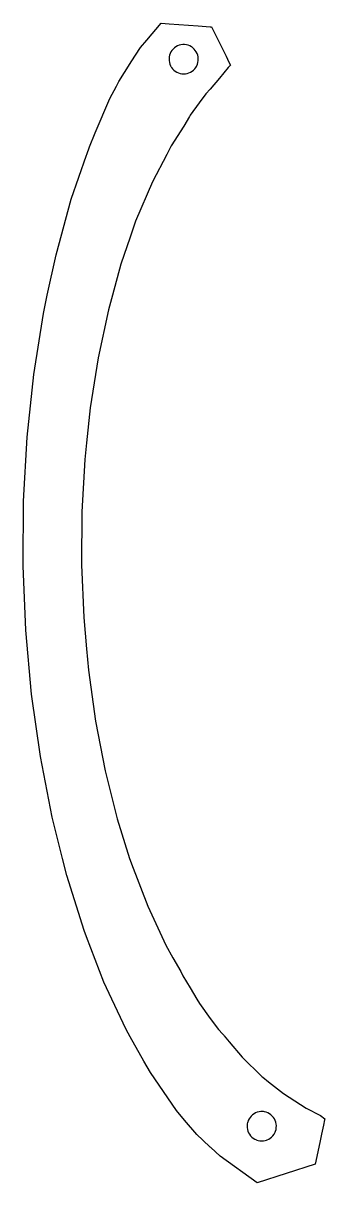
# Model space of a CAD drawing. Header units: millimetres. Extents: x 1 to 36, y 1 to 136.
import ezdxf

# ---------------------------------------------------------------- set-up
doc = ezdxf.new("R2010")
doc.units = ezdxf.units.MM

msp = doc.modelspace()

# ---------------------------------------------------------------- linework, layer by layer
for points in [[(12.13, 129.46), (13.45, 131.53), (13.58, 131.74), (14.64, 133.4), (15.38, 134.26), (17.05, 136.23), (17.97, 136.17), (21.38, 135.92), (22.78, 135.82), (22.93, 135.81), (24.15, 133.34), (24.61, 132.39), (24.95, 131.7), (25.12, 131.36), (24.87, 131.06), (23.85, 129.85), (22.78, 128.57), (22.76, 128.54), (22.27, 128), (21.49, 126.95), (20.45, 125.53), (20.35, 125.36), (19.69, 124.26), (18.22, 121.96), (17.71, 120.97), (16.05, 117.78), (14.09, 113.18), (13.45, 111.32), (12.37, 108.2), (11.38, 104.59), (10.91, 102.88), (9.71, 97.29), (8.79, 91.47), (8.36, 87.42), (8.16, 85.48), (7.82, 79.37), (7.78, 73.21), (8.04, 67.06), (8.36, 63.43), (8.59, 60.97), (9.43, 55), (10.55, 49.22), (11.94, 43.67), (13.39, 39.05), (13.45, 38.85), (13.59, 38.41), (15.49, 33.49), (17.6, 28.96), (18.43, 27.49), (19.33, 25.89), (19.58, 25.37), (20.42, 23.97), (21.2, 22.67), (21.51, 22.15), (22.78, 20.43), (23.75, 19.13), (24.21, 18.62), (24.34, 18.48), (24.4, 18.4), (24.99, 17.7), (26.48, 15.93), (28.79, 13.69), (28.9, 13.6), (29.56, 13.07), (31.29, 11.71), (33.95, 9.99), (35.61, 9.15), (36.1, 8.75), (36.08, 8.63), (35.94, 8.01), (35.72, 6.96), (35.51, 5.98), (34.97, 3.47), (28.22, 1.3), (23.91, 4.42), (22.82, 5.42), (22.78, 5.46), (21.9, 6.28), (21.19, 6.94), (19.79, 8.6), (18.85, 9.7), (15.8, 14.12), (15.05, 15.45), (13.45, 18.28), (12.98, 19.13), (11.32, 22.67), (10.4, 24.65), (8.36, 29.94), (8.09, 30.65), (6.08, 37.06), (5.58, 39.05), (4.38, 43.83), (3.98, 45.88), (3.01, 50.89), (1.98, 58.16), (1.31, 65.59), (1, 73.09), (1.05, 80.6), (1.46, 88.05), (2.23, 95.36), (3.36, 102.46), (3.81, 104.59), (4.82, 109.28), (6.6, 115.76), (8.36, 120.86), (8.4, 120.97), (8.7, 121.83), (9.39, 123.46), (11.09, 127.45), (11.85, 128.92)], [(12.13, 129.46), (13.45, 131.53), (13.58, 131.74), (14.64, 133.4), (15.38, 134.26), (17.05, 136.23), (17.97, 136.17), (21.38, 135.92), (22.78, 135.82), (22.93, 135.81), (24.15, 133.34), (24.61, 132.39), (24.95, 131.7), (25.12, 131.36), (24.87, 131.06), (23.85, 129.85), (22.78, 128.57), (22.76, 128.54), (22.27, 128), (21.49, 126.95), (20.45, 125.53), (20.35, 125.36), (19.69, 124.26), (18.22, 121.96), (17.71, 120.97), (16.05, 117.78), (14.09, 113.18), (13.45, 111.32), (12.37, 108.2), (11.38, 104.59), (10.91, 102.88), (9.71, 97.29), (8.79, 91.47), (8.36, 87.42), (8.16, 85.48), (7.82, 79.37), (7.78, 73.21), (8.04, 67.06), (8.36, 63.43), (8.59, 60.97), (9.43, 55), (10.55, 49.22), (11.94, 43.67), (13.39, 39.05), (13.45, 38.85), (13.59, 38.41), (15.49, 33.49), (17.6, 28.96), (18.43, 27.49), (19.33, 25.89), (19.58, 25.37), (20.42, 23.97), (21.2, 22.67), (21.51, 22.15), (22.78, 20.43), (23.75, 19.13), (24.21, 18.62), (24.34, 18.48), (24.4, 18.4), (24.99, 17.7), (26.48, 15.93), (28.79, 13.69), (28.9, 13.6), (29.56, 13.07), (31.29, 11.71), (33.95, 9.99), (35.61, 9.15), (36.1, 8.75), (36.08, 8.63), (35.94, 8.01), (35.72, 6.96), (35.51, 5.98), (34.97, 3.47), (28.22, 1.3), (23.91, 4.42), (22.82, 5.42), (22.78, 5.46), (21.9, 6.28), (21.19, 6.94), (19.79, 8.6), (18.85, 9.7), (15.8, 14.12), (15.05, 15.45), (13.45, 18.28), (12.98, 19.13), (11.32, 22.67), (10.4, 24.65), (8.36, 29.94), (8.09, 30.65), (6.08, 37.06), (5.58, 39.05), (4.38, 43.83), (3.98, 45.88), (3.01, 50.89), (1.98, 58.16), (1.31, 65.59), (1, 73.09), (1.05, 80.6), (1.46, 88.05), (2.23, 95.36), (3.36, 102.46), (3.81, 104.59), (4.82, 109.28), (6.6, 115.76), (8.36, 120.86), (8.4, 120.97), (8.7, 121.83), (9.39, 123.46), (11.09, 127.45), (11.85, 128.92)], [(19.46, 130.34), (19.67, 130.33), (19.88, 130.34), (20.09, 130.38), (20.29, 130.45), (20.48, 130.53), (20.65, 130.64), (20.66, 130.64), (20.82, 130.78), (20.97, 130.93), (21.09, 131.09), (21.16, 131.21), (21.2, 131.27), (21.28, 131.47), (21.34, 131.67), (21.37, 131.88), (21.38, 132.09), (21.36, 132.3), (21.35, 132.31), (21.31, 132.5), (21.24, 132.7), (21.15, 132.89), (21.03, 133.06), (20.9, 133.22), (20.85, 133.26), (20.74, 133.36), (20.65, 133.43), (20.57, 133.48), (20.39, 133.58), (20.19, 133.66), (19.99, 133.71), (19.78, 133.74), (19.57, 133.74), (19.36, 133.71), (19.16, 133.66), (18.96, 133.58), (18.77, 133.48), (18.6, 133.36), (18.49, 133.26), (18.45, 133.22), (18.31, 133.06), (18.2, 132.89), (18.1, 132.7), (18.03, 132.5), (17.99, 132.3), (17.97, 132.09), (17.98, 131.88), (18.01, 131.67), (18.06, 131.47), (18.15, 131.27), (18.18, 131.21), (18.21, 131.16), (18.25, 131.09), (18.38, 130.93), (18.52, 130.78), (18.69, 130.64), (18.87, 130.53), (19.06, 130.45), (19.26, 130.38)], [(19.46, 130.34), (19.67, 130.33), (19.88, 130.34), (20.09, 130.38), (20.29, 130.45), (20.48, 130.53), (20.65, 130.64), (20.66, 130.64), (20.82, 130.78), (20.97, 130.93), (21.09, 131.09), (21.16, 131.21), (21.2, 131.27), (21.28, 131.47), (21.34, 131.67), (21.37, 131.88), (21.38, 132.09), (21.36, 132.3), (21.35, 132.31), (21.31, 132.5), (21.24, 132.7), (21.15, 132.89), (21.03, 133.06), (20.9, 133.22), (20.85, 133.26), (20.74, 133.36), (20.65, 133.43), (20.57, 133.48), (20.39, 133.58), (20.19, 133.66), (19.99, 133.71), (19.78, 133.74), (19.57, 133.74), (19.36, 133.71), (19.16, 133.66), (18.96, 133.58), (18.77, 133.48), (18.6, 133.36), (18.49, 133.26), (18.45, 133.22), (18.31, 133.06), (18.2, 132.89), (18.1, 132.7), (18.03, 132.5), (17.99, 132.3), (17.97, 132.09), (17.98, 131.88), (18.01, 131.67), (18.06, 131.47), (18.15, 131.27), (18.18, 131.21), (18.21, 131.16), (18.25, 131.09), (18.38, 130.93), (18.52, 130.78), (18.69, 130.64), (18.87, 130.53), (19.06, 130.45), (19.26, 130.38)], [(30.45, 8.15), (30.41, 8.33), (30.41, 8.36), (30.33, 8.55), (30.24, 8.74), (30.13, 8.92), (29.99, 9.07), (29.83, 9.22), (29.66, 9.34), (29.48, 9.44), (29.28, 9.51), (29.08, 9.56), (28.98, 9.58), (28.87, 9.59), (28.66, 9.59), (28.45, 9.56), (28.25, 9.51), (28.05, 9.44), (27.87, 9.34), (27.7, 9.22), (27.54, 9.07), (27.52, 9.04), (27.41, 8.92), (27.29, 8.74), (27.2, 8.55), (27.13, 8.36), (27.12, 8.33), (27.08, 8.15), (27.06, 7.94), (27.07, 7.73), (27.1, 7.52), (27.16, 7.32), (27.24, 7.13), (27.35, 6.95), (27.47, 6.78), (27.62, 6.63), (27.78, 6.5), (27.96, 6.39), (28.15, 6.3), (28.2, 6.28), (28.35, 6.24), (28.56, 6.2), (28.77, 6.18), (28.77, 6.18), (28.84, 6.19), (28.98, 6.2), (29.18, 6.24), (29.33, 6.28), (29.38, 6.3), (29.57, 6.39), (29.75, 6.5), (29.91, 6.63), (30.06, 6.78), (30.19, 6.95), (30.29, 7.13), (30.32, 7.18), (30.37, 7.32), (30.43, 7.52), (30.46, 7.73), (30.47, 7.94)], [(30.45, 8.15), (30.41, 8.33), (30.41, 8.36), (30.33, 8.55), (30.24, 8.74), (30.13, 8.92), (29.99, 9.07), (29.83, 9.22), (29.66, 9.34), (29.48, 9.44), (29.28, 9.51), (29.08, 9.56), (28.98, 9.58), (28.87, 9.59), (28.66, 9.59), (28.45, 9.56), (28.25, 9.51), (28.05, 9.44), (27.87, 9.34), (27.7, 9.22), (27.54, 9.07), (27.52, 9.04), (27.41, 8.92), (27.29, 8.74), (27.2, 8.55), (27.13, 8.36), (27.12, 8.33), (27.08, 8.15), (27.06, 7.94), (27.07, 7.73), (27.1, 7.52), (27.16, 7.32), (27.24, 7.13), (27.35, 6.95), (27.47, 6.78), (27.62, 6.63), (27.78, 6.5), (27.96, 6.39), (28.15, 6.3), (28.2, 6.28), (28.35, 6.24), (28.56, 6.2), (28.77, 6.18), (28.77, 6.18), (28.84, 6.19), (28.98, 6.2), (29.18, 6.24), (29.33, 6.28), (29.38, 6.3), (29.57, 6.39), (29.75, 6.5), (29.91, 6.63), (30.06, 6.78), (30.19, 6.95), (30.29, 7.13), (30.32, 7.18), (30.37, 7.32), (30.43, 7.52), (30.46, 7.73), (30.47, 7.94)]]:
    msp.add_lwpolyline(points, close=True)

doc.saveas('drawing.dxf')
